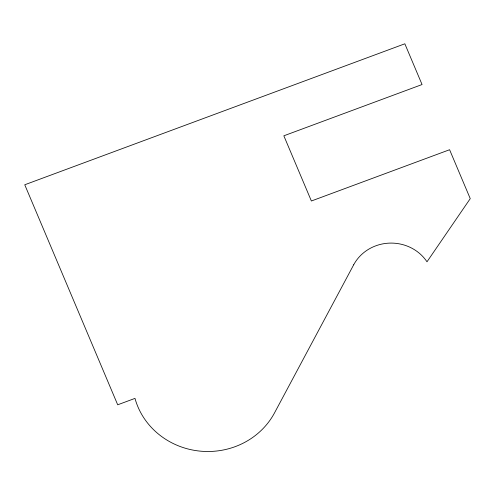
<?xml version="1.0" encoding="UTF-8"?>
<svg xmlns="http://www.w3.org/2000/svg" width="495" height="495" viewBox="0 0 495 495"><rect width="100%" height="100%" fill="white"/><g stroke="black" fill="none" stroke-linecap="round" stroke-linejoin="round"><path stroke-width="0.74" d="M353.69 264.788L274.527 412.88A74.98 70.587 2.2 0 1 199.652 451.081A74.98 70.587 2.2 0 1 134.98 398.388L117.699 404.799L24.75 184.771L404.842 43.795L422.056 84.54L283.839 135.803L311.38 200.995L449.596 149.731L470.25 198.631L426.993 261.799A42.124 39.662 2.2 0 0 389.318 243.125A42.124 39.662 2.2 0 0 353.69 264.788"/></g></svg>
